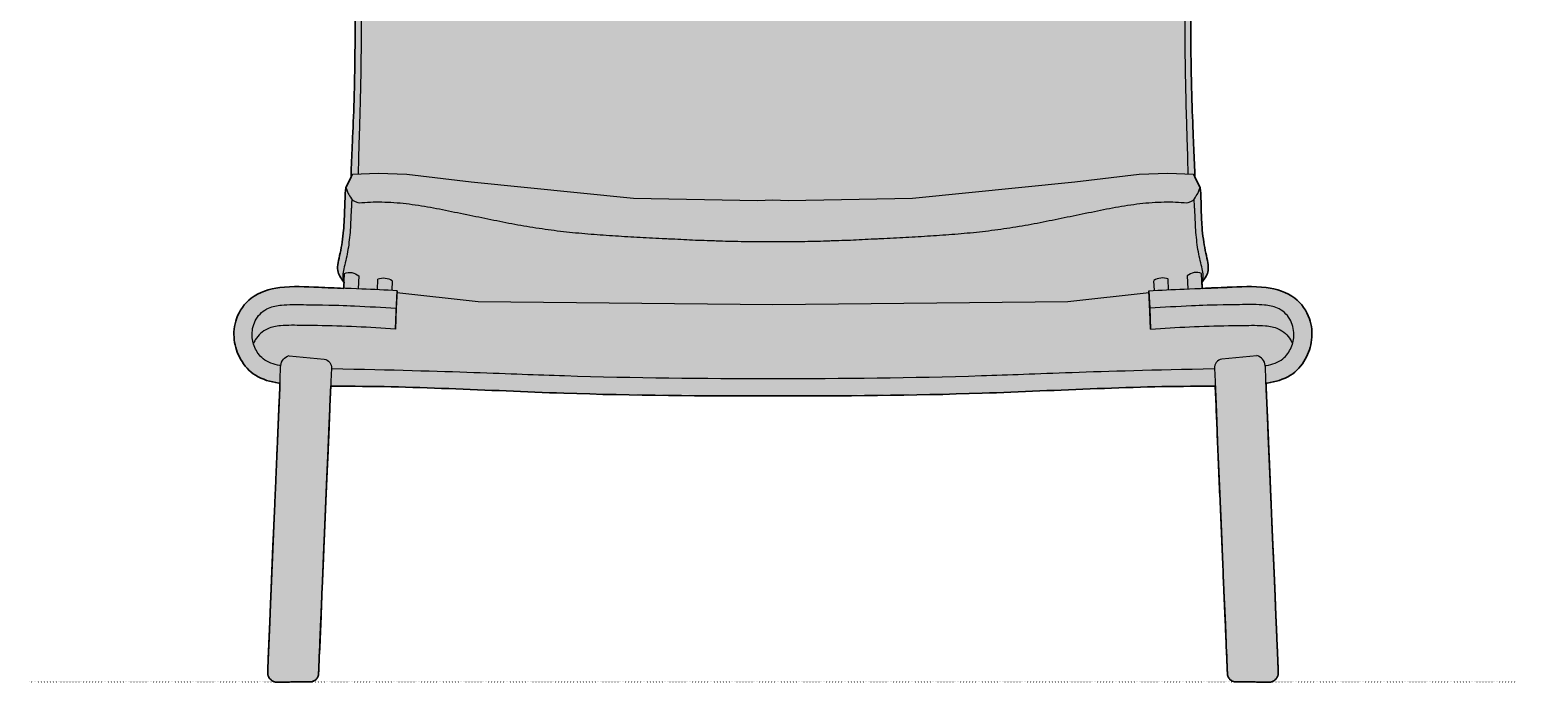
# Model space of a CAD drawing. Header units: millimetres. Extents: x 0 to 2593, y -1317 to 964.
# Drawn here: x 0 to 1098, y 0 to 482 of the extents above; entities that cross this region are included whole.
import ezdxf

# ---------------------------------------------------------------- set-up
doc = ezdxf.new("R2010")
doc.units = ezdxf.units.MM
doc.linetypes.add('Dots', pattern=[1, 0, -1])
doc.layers.add('Blocks', color=7, linetype='Continuous')
doc.layers.add('Blocks$Fill', color=7, linetype='Continuous', true_color=0xffffff)
for name, color, linetype, lineweight, true_color in [('Blocks$Inner', 7, 'Continuous', 25, 0x007f00), ('Blocks$Outline', 7, 'Continuous', 35, 0xff3f3f), ('Groud', 7, 'Dots', 25, 0x243775)]:
    doc.layers.add(name, color=color, linetype=linetype, lineweight=lineweight, true_color=true_color)

# ---------------------------------------------------------------- blocks, each defined once
blk = doc.blocks.new('PK20 Front')
at = {"layer": 'Blocks$Fill', "extrusion": (0, 0, -1)}
blk.add_hatch(color=256, dxfattribs=at).paths.add_polyline_path([(184.9, 220.4), (175.8, 6.8), (175.8, 6.7), (175.8, 6.5), (175.8, 6.4), (175.8, 6.3), (175.8, 6.1), (175.9, 6), (175.9, 5.8), (175.9, 5.7), (175.9, 5.5), (175.9, 5.4), (176, 5.2), (176, 5.1), (176.1, 4.9), (176.1, 4.8), (176.1, 4.7), (176.2, 4.5), (176.2, 4.4), (176.3, 4.2), (176.3, 4.1), (176.4, 3.9), (176.5, 3.8), (176.5, 3.7), (176.6, 3.5), (176.7, 3.4), (176.8, 3.2), (176.8, 3.1), (176.9, 3), (177, 2.8), (177.1, 2.7), (177.2, 2.6), (177.3, 2.5), (177.4, 2.3), (177.5, 2.2), (177.6, 2.1), (177.7, 2), (177.8, 1.9), (177.9, 1.7), (178, 1.6), (178.2, 1.5), (178.3, 1.4), (178.4, 1.3), (178.5, 1.2), (178.6, 1.1), (178.8, 1), (178.9, 1), (179, 0.9), (179.1, 0.8), (179.3, 0.7), (179.4, 0.6), (179.5, 0.6), (179.7, 0.5), (179.8, 0.4), (180, 0.4), (180.1, 0.3), (180.2, 0.2), (180.4, 0.2), (180.5, 0.1), (180.6, 0.1), (180.8, 0), (180.9, 0), (181.1, 0), (181.2, -0.1), (181.3, -0.1), (181.5, -0.1), (207.5, 0.1), (207.6, 0.1), (207.7, 0.2), (207.9, 0.2), (208, 0.2), (208.2, 0.2), (208.3, 0.2), (208.4, 0.3), (208.6, 0.3), (208.7, 0.3), (208.8, 0.4), (209, 0.4), (209.1, 0.4), (209.3, 0.5), (209.4, 0.5), (209.5, 0.6), (209.7, 0.7), (209.8, 0.7), (210, 0.8), (210.1, 0.9), (210.2, 0.9), (210.4, 1), (210.5, 1.1), (210.6, 1.2), (210.7, 1.3), (210.9, 1.3), (211, 1.4), (211.1, 1.5), (211.2, 1.6), (211.4, 1.7), (211.5, 1.8), (211.6, 2), (211.7, 2.1), (211.8, 2.2), (211.9, 2.3), (212, 2.4), (212.1, 2.5), (212.2, 2.7), (212.3, 2.8), (212.4, 2.9), (212.5, 3), (212.5, 3.2), (212.6, 3.3), (212.7, 3.4), (212.8, 3.6), (212.8, 3.7), (212.9, 3.9), (212.9, 4), (213, 4.1), (213.1, 4.3), (213.1, 4.4), (213.1, 4.6), (213.2, 4.7), (213.2, 4.8), (213.3, 5), (213.3, 5.1), (213.3, 5.3), (213.3, 5.4), (213.4, 5.5), (213.4, 5.7), (213.4, 5.8), (213.4, 6), (213.4, 6.1), (213.4, 6.2), (213.4, 6.4), (213.5, 8.3), (214.2, 24.8), (214.3, 28.6), (215.2, 48.7), (216, 66.9), (216.4, 77.1), (217.3, 99.3), (221.3, 192.5), (221.7, 201.9), (221.8, 205.3), (222.4, 218.3), (267.1, 218), (394.5, 213.2), (549.1, 211.2), (703.7, 213.2), (831.1, 218), (875.8, 218.3), (881.8, 77.1), (882.3, 66.9), (883, 48.7), (883.3, 42.5), (883.9, 28.6), (884, 24.8), (884.3, 19.3), (884.8, 6.4), (884.8, 6.2), (884.8, 6.1), (884.8, 6), (884.8, 5.8), (884.8, 5.7), (884.9, 5.5), (884.9, 5.4), (884.9, 5.3), (884.9, 5.1), (885, 5), (885, 4.8), (885, 4.7), (885.1, 4.6), (885.1, 4.4), (885.2, 4.3), (885.2, 4.1), (885.3, 4), (885.3, 3.9), (885.4, 3.7), (885.5, 3.6), (885.5, 3.4), (885.6, 3.3), (885.7, 3.2), (885.8, 3), (885.8, 2.9), (885.9, 2.8), (886, 2.7), (886.1, 2.5), (886.2, 2.4), (886.3, 2.3), (886.4, 2.2), (886.5, 2.1), (886.6, 2), (886.7, 1.8), (886.9, 1.7), (887, 1.6), (887.1, 1.5), (887.2, 1.4), (887.3, 1.3), (887.5, 1.3), (887.6, 1.2), (887.7, 1.1), (887.9, 1), (888, 0.9), (888.1, 0.9), (888.3, 0.8), (888.4, 0.7), (888.5, 0.7), (888.7, 0.6), (888.8, 0.5), (888.9, 0.5), (889.1, 0.4), (889.2, 0.4), (889.4, 0.4), (889.5, 0.3), (889.6, 0.3), (889.8, 0.3), (889.9, 0.2), (890.1, 0.2), (890.2, 0.2), (890.3, 0.2), (890.5, 0.2), (890.6, 0.1), (890.7, 0.1), (916.7, -0.1), (916.9, -0.1), (917, -0.1), (917.2, 0), (917.3, 0), (917.4, 0), (917.6, 0.1), (917.7, 0.1), (917.8, 0.2), (918, 0.2), (918.1, 0.3), (918.3, 0.4), (918.4, 0.4), (918.5, 0.5), (918.7, 0.6), (918.8, 0.6), (918.9, 0.7), (919.1, 0.8), (919.2, 0.9), (919.3, 1), (919.5, 1), (919.6, 1.1), (919.7, 1.2), (919.8, 1.3), (919.9, 1.4), (920.1, 1.5), (920.2, 1.6), (920.3, 1.7), (920.4, 1.9), (920.5, 2), (920.6, 2.1), (920.7, 2.2), (920.8, 2.3), (920.9, 2.5), (921, 2.6), (921.1, 2.7), (921.2, 2.8), (921.3, 3), (921.4, 3.1), (921.4, 3.2), (921.5, 3.4), (921.6, 3.5), (921.7, 3.7), (921.7, 3.8), (921.8, 3.9), (921.9, 4.1), (921.9, 4.2), (922, 4.4), (922, 4.5), (922.1, 4.7), (922.1, 4.8), (922.2, 4.9), (922.2, 5.1), (922.2, 5.2), (922.3, 5.4), (922.3, 5.5), (922.3, 5.7), (922.3, 5.8), (922.4, 6), (922.4, 6.1), (922.4, 6.3), (922.4, 6.4), (922.4, 6.5), (922.4, 6.7), (922.4, 6.8), (922.4, 7.5), (913.3, 220.4), (916.4, 221), (918.7, 221.5), (919.8, 221.7), (921, 222), (922.1, 222.3), (923.2, 222.7), (924.3, 223), (925.3, 223.4), (926.4, 223.8), (927.4, 224.3), (928.5, 224.8), (929, 225), (929.5, 225.3), (930, 225.6), (930.5, 225.8), (930.9, 226.1), (931.4, 226.4), (931.8, 226.7), (932.3, 227), (932.7, 227.3), (933.1, 227.6), (933.9, 228.2), (934.7, 228.8), (935.4, 229.5), (936.2, 230.2), (936.9, 230.9), (937.6, 231.7), (938.3, 232.5), (938.9, 233.3), (939.6, 234.1), (940.2, 234.9), (940.8, 235.7), (941.3, 236.6), (941.9, 237.5), (942.4, 238.3), (942.8, 239.2), (943.3, 240), (943.7, 240.9), (944.1, 241.7), (944.5, 242.6), (944.8, 243.5), (945.1, 244.4), (945.4, 245.2), (945.7, 246.1), (946, 247), (946.2, 248), (946.4, 248.9), (946.6, 249.8), (946.8, 250.7), (946.9, 251.6), (947.1, 252.6), (947.2, 253.5), (947.3, 254.5), (947.3, 255.5), (947.3, 256.5), (947.3, 257.5), (947.3, 258.5), (947.2, 259.5), (947.2, 260.5), (947, 261.4), (946.9, 262.4), (946.7, 263.4), (946.5, 264.4), (946.3, 265.3), (946.1, 266.3), (945.8, 267.3), (945.5, 268.2), (945.3, 268.8), (945.1, 269.3), (944.8, 269.9), (944.6, 270.4), (944.4, 271), (944.1, 271.5), (943.9, 272), (943.6, 272.5), (943.3, 273.1), (943, 273.6), (942.8, 274.1), (942.4, 274.6), (942.1, 275.1), (941.8, 275.6), (941.5, 276.1), (941.1, 276.6), (940.8, 277.1), (940.4, 277.5), (940.1, 278), (939.7, 278.5), (939.3, 278.9), (938.9, 279.4), (938.5, 279.8), (938.1, 280.2), (937.7, 280.7), (937.3, 281.1), (936.9, 281.5), (936.5, 281.9), (936, 282.3), (935.6, 282.7), (935.1, 283), (934.6, 283.4), (934.1, 283.8), (933.5, 284.2), (932.9, 284.6), (932.3, 285), (931.7, 285.4), (931.1, 285.7), (930.5, 286.1), (929.9, 286.4), (929.3, 286.7), (928.6, 287), (928, 287.3), (927.3, 287.6), (926, 288.1), (924.7, 288.6), (923.3, 289.1), (922, 289.5), (920.6, 289.9), (919.2, 290.2), (917.8, 290.5), (916.3, 290.8), (914.9, 291), (913.5, 291.2), (911.7, 291.4), (909.9, 291.6), (908.1, 291.8), (906.3, 291.9), (902.7, 292), (899.1, 292), (891.9, 291.8), (866.2, 290.6), (866, 294.9), (869.1, 299.7), (869.2, 299.8), (869.2, 299.9), (869.3, 300), (869.4, 300.1), (869.5, 300.3), (869.5, 300.4), (869.6, 300.5), (869.6, 300.6), (869.8, 300.8), (869.9, 301.1), (870, 301.3), (870.1, 301.6), (870.2, 301.8), (870.3, 302.1), (870.3, 302.4), (870.4, 302.7), (870.5, 303), (870.5, 303.3), (870.6, 303.6), (870.6, 303.9), (870.7, 304.2), (870.7, 304.5), (870.7, 304.8), (870.7, 305.2), (870.7, 305.5), (870.7, 305.8), (870.7, 306.2), (870.7, 306.5), (870.7, 307.3), (870.6, 308), (870.5, 308.8), (870.4, 309.6), (870.3, 310.4), (870.1, 311.3), (868.9, 316.7), (868.1, 320.7), (867.4, 324.8), (866.8, 329.2), (866.3, 333.6), (866.1, 336), (865.9, 339.2), (865.5, 351.5), (865.3, 356.6), (865.1, 361.2), (865, 362.4), (864.9, 363.4), (864.8, 363.9), (864.7, 364.3), (864.7, 364.7), (864.6, 365.1), (860.8, 372.8), (858.1, 449.8), (855.5, 709.9), (855.7, 725.3), (856.6, 748.4), (865, 888.8), (876.7, 894.3), (878.3, 895), (879, 895.4), (879.7, 895.7), (880.1, 896), (880.5, 896.2), (880.9, 896.5), (881.2, 896.7), (881.5, 896.9), (881.6, 896.9), (881.6, 897), (881.7, 897.1), (881.8, 897.2), (881.9, 897.2), (882, 897.3), (882.1, 897.4), (882.1, 897.4), (882.2, 897.5), (882.3, 897.6), (882.3, 897.7), (882.3, 897.7), (882.4, 897.7), (882.4, 897.8), (882.4, 897.8), (882.4, 897.8), (882.5, 897.9), (882.5, 897.9), (882.5, 897.9), (882.5, 897.9), (882.5, 898), (882.5, 898), (882.5, 898), (882.5, 898), (882.5, 898), (882.5, 898), (882.5, 898.1), (882.6, 898.1), (882.6, 898.1), (882.6, 898.1), (882.6, 898.2), (882.6, 898.2), (882.6, 898.2), (882.6, 898.3), (882.6, 898.4), (882.6, 898.4), (882.6, 898.5), (882.6, 898.6), (882.6, 898.9), (882.5, 930.6), (882.5, 930.7), (882.5, 930.8), (882.5, 930.9), (882.5, 931), (882.5, 931.1), (882.4, 931.2), (882.4, 931.3), (882.4, 931.4), (882.4, 931.5), (882.4, 931.6), (882.3, 931.7), (882.3, 931.8), (882.3, 931.8), (882.2, 931.9), (882.2, 932), (882.1, 932.1), (882.1, 932.2), (882.1, 932.3), (882, 932.4), (881.9, 932.5), (881.9, 932.6), (881.8, 932.7), (881.8, 932.8), (881.7, 932.9), (881.6, 932.9), (881.6, 933), (881.5, 933.1), (881.5, 933.2), (881.3, 933.3), (881.2, 933.4), (881.1, 933.6), (880.9, 933.7), (880.7, 933.9), (880.6, 934), (880.4, 934.1), (880.2, 934.3), (880, 934.4), (879.8, 934.5), (879.6, 934.7), (879.4, 934.8), (879.2, 934.9), (879, 935.1), (878.7, 935.2), (878.4, 935.3), (877.9, 935.6), (877.3, 935.8), (876.7, 936.1), (876.1, 936.3), (875.5, 936.5), (874.9, 936.7), (874.2, 936.9), (873.5, 937.1), (866.2, 937.1), (865.8, 940.5), (865.2, 944), (864.6, 947.9), (863.8, 951.7), (862.9, 955.5), (861.8, 959.3), (859.5, 961.2), (857.1, 963), (826.3, 963.3), (795.4, 963.1), (704.2, 961.4), (532.5, 959), (302.8, 963.1), (271.9, 963.3), (241.1, 963), (238.7, 961.2), (236.4, 959.3), (235.4, 955.5), (234.5, 951.7), (233.7, 947.9), (233, 944), (232.5, 940.5), (232, 937.1), (224.7, 937.1), (224, 936.9), (223.3, 936.7), (222.7, 936.5), (222.1, 936.3), (221.5, 936.1), (220.9, 935.8), (220.4, 935.6), (219.8, 935.3), (219.5, 935.2), (219.3, 935.1), (219, 934.9), (218.8, 934.8), (218.6, 934.7), (218.4, 934.5), (218.2, 934.4), (218, 934.3), (217.8, 934.1), (217.6, 934), (217.5, 933.9), (217.3, 933.7), (217.2, 933.6), (217, 933.4), (216.9, 933.3), (216.7, 933.2), (216.7, 933.1), (216.6, 933), (216.6, 932.9), (216.5, 932.9), (216.4, 932.8), (216.4, 932.7), (216.3, 932.6), (216.3, 932.5), (216.2, 932.4), (216.2, 932.3), (216.1, 932.2), (216.1, 932.1), (216, 932), (216, 931.9), (215.9, 931.8), (215.9, 931.8), (215.9, 931.7), (215.9, 931.6), (215.8, 931.5), (215.8, 931.4), (215.8, 931.3), (215.8, 931.2), (215.8, 931.1), (215.7, 931), (215.7, 930.9), (215.7, 930.8), (215.7, 930.7), (215.7, 930.6), (215.6, 898.9), (215.6, 898.6), (215.6, 898.5), (215.6, 898.4), (215.6, 898.4), (215.6, 898.3), (215.6, 898.2), (215.6, 898.2), (215.6, 898.2), (215.7, 898.1), (215.7, 898.1), (215.7, 898.1), (215.7, 898.1), (215.7, 898), (215.7, 898), (215.7, 898), (215.7, 898), (215.7, 898), (215.7, 898), (215.7, 897.9), (215.7, 897.9), (215.7, 897.9), (215.8, 897.9), (215.8, 897.8), (215.8, 897.8), (215.8, 897.8), (215.9, 897.7), (215.9, 897.7), (215.9, 897.7), (216, 897.6), (216, 897.5), (216.1, 897.4), (216.2, 897.4), (216.2, 897.3), (216.3, 897.2), (216.4, 897.2), (216.5, 897.1), (216.6, 897), (216.7, 896.9), (216.8, 896.9), (217, 896.7), (217.3, 896.5), (217.7, 896.2), (218.1, 896), (218.5, 895.7), (219.2, 895.4), (219.9, 895), (229.3, 890.6), (233.2, 888.8), (242, 740.8), (242.5, 725.3), (242.2, 670), (239.7, 433.5), (237.4, 372.8), (233.6, 365.1), (233.5, 364.7), (233.5, 364.3), (233.4, 363.9), (233.3, 363.4), (233.2, 362.4), (233.1, 361.2), (232.9, 356.6), (232.8, 351.5), (232.3, 339.2), (232.1, 336), (231.9, 333.6), (231.4, 329.2), (230.8, 324.8), (230.1, 320.7), (229.3, 316.7), (228.1, 311.3), (228, 310.4), (227.8, 309.6), (227.7, 308.8), (227.6, 308), (227.5, 307.3), (227.5, 306.5), (227.5, 306.2), (227.5, 305.8), (227.5, 305.5), (227.5, 305.2), (227.5, 304.8), (227.5, 304.5), (227.5, 304.2), (227.6, 303.9), (227.6, 303.6), (227.7, 303.3), (227.7, 303), (227.8, 302.7), (227.9, 302.4), (228, 302.1), (228, 301.8), (228.1, 301.6), (228.2, 301.3), (228.3, 301.1), (228.4, 300.8), (228.6, 300.6), (228.6, 300.5), (228.7, 300.4), (228.8, 300.3), (228.8, 300.1), (228.9, 300), (229, 299.9), (229, 299.8), (229.1, 299.7), (232.2, 294.9), (232, 290.6), (206.3, 291.8), (199.1, 292), (195.5, 292), (191.9, 291.9), (190.1, 291.8), (188.3, 291.6), (186.5, 291.4), (184.7, 291.2), (183.3, 291), (181.9, 290.8), (180.5, 290.5), (179, 290.2), (177.6, 289.9), (176.3, 289.5), (174.9, 289.1), (173.5, 288.6), (172.2, 288.1), (170.9, 287.6), (170.2, 287.3), (169.6, 287), (168.9, 286.7), (168.3, 286.4), (167.7, 286.1), (167.1, 285.7), (166.5, 285.4), (165.9, 285), (165.3, 284.6), (164.7, 284.2), (164.1, 283.8), (163.6, 283.4), (163.1, 283), (162.7, 282.7), (162.2, 282.3), (161.8, 281.9), (161.3, 281.5), (160.9, 281.1), (160.5, 280.7), (160.1, 280.2), (159.7, 279.8), (159.3, 279.4), (158.9, 278.9), (158.5, 278.5), (158.1, 278), (157.8, 277.5), (157.4, 277.1), (157.1, 276.6), (156.7, 276.1), (156.4, 275.6), (156.1, 275.1), (155.8, 274.6), (155.5, 274.1), (155.2, 273.6), (154.9, 273.1), (154.6, 272.5), (154.3, 272), (154.1, 271.5), (153.8, 271), (153.6, 270.4), (153.4, 269.9), (153.2, 269.3), (153, 268.8), (152.8, 268.2), (152.4, 267.3), (152.2, 266.3), (151.9, 265.3), (151.7, 264.4), (151.5, 263.4), (151.3, 262.4), (151.2, 261.4), (151.1, 260.5), (151, 259.5), (150.9, 258.5), (150.9, 257.5), (150.9, 256.5), (150.9, 255.5), (151, 254.5), (151, 253.5), (151.1, 252.6), (151.3, 251.6), (151.4, 250.7), (151.6, 249.8), (151.8, 248.9), (152, 248), (152.2, 247), (152.5, 246.1), (152.8, 245.2), (153.1, 244.4), (153.4, 243.5), (153.8, 242.6), (154.1, 241.7), (154.5, 240.9), (154.9, 240), (155.4, 239.2), (155.8, 238.3), (156.4, 237.5), (156.9, 236.6), (157.5, 235.7), (158, 234.9), (158.6, 234.1), (159.3, 233.3), (159.9, 232.5), (160.6, 231.7), (161.3, 230.9), (162, 230.2), (162.8, 229.5), (163.5, 228.8), (164.3, 228.2), (165.1, 227.6), (165.5, 227.3), (165.9, 227), (166.4, 226.7), (166.8, 226.4), (167.3, 226.1), (167.8, 225.8), (168.2, 225.6), (168.7, 225.3), (169.2, 225), (169.7, 224.8), (170.8, 224.3), (171.8, 223.8), (172.9, 223.4), (173.9, 223), (175, 222.7), (176.1, 222.3), (177.2, 222), (178.4, 221.7), (179.5, 221.5), (181.8, 221)], flags=0)
at = {"layer": 'Blocks$Inner'}
for p, q in [((-866, 294.9), (-869.1, 299.7)), ((-866.2, 290.6), (-865.7, 301.6)), ((-855.1, 299.8), (-855.5, 290.2)), ((-841.4, 289.6), (-841, 297.5)), ((-256.8, 289.6), (-257.2, 297.5)), ((-243.2, 299.8), (-242.7, 290.2)), ((-232, 290.6), (-232.5, 301.6)), ((-229.1, 299.7), (-232.2, 294.9)), ((-830.4, 296.3), (-830.7, 289)), ((-267.9, 296.3), (-267.5, 289)), ((-906.5, 240.9), (-880.6, 238.4)), ((-191.7, 240.9), (-217.6, 238.4)), ((-890.7, 0.1), (-916.7, -0.1)), ((-207.5, 0.1), (-181.5, -0.1))]:
    blk.add_line(p, q, dxfattribs=at)
for points in [[(-233.6, 365.1), (-238.4, 374.7), (-257.4, 375.4), (-278.5, 374.7), (-326, 369.1), (-446, 356.9), (-537.8, 355.3), (-549.1, 355.8), (-560.5, 355.3), (-652.2, 356.9), (-772.2, 369.1), (-819.7, 374.7), (-840.8, 375.4), (-859.8, 374.7), (-864.6, 365.1)], [(-859.8, 355.7), (-857.7, 354.8), (-855.7, 354), (-854.9, 353.8)], [(-243.3, 353.8), (-242.5, 354), (-240.5, 354.8), (-238.4, 355.7)], [(-826.9, 287.5), (-766.9, 280.8), (-549.1, 278.6), (-331.3, 280.8), (-271.3, 287.5)], [(-922.4, 6.8), (-922.4, 7.5), (-922, 17.1), (-921.5, 28.1), (-920.8, 44.6), (-920.1, 62.8), (-919.3, 81.7), (-918.5, 100.6), (-917.7, 119.3), (-916.2, 153.8), (-915, 181.5), (-914.1, 202.3), (-913.5, 215.9), (-913.2, 223.9), (-912.9, 232.1), (-912.7, 233.6)], [(-875.2, 231.4), (-875.4, 227), (-876.4, 205.3), (-876.9, 192.5), (-877.8, 170.5), (-878.9, 146.6), (-879.9, 122.8), (-880.9, 99.3), (-881.8, 77.1), (-882.7, 57.6), (-883.3, 42.5), (-883.9, 28.6)], [(-223, 231.4), (-222.8, 227), (-221.8, 205.3), (-221.3, 192.5), (-220.4, 170.5), (-219.4, 146.6), (-218.3, 122.8), (-217.3, 99.3), (-216.4, 77.1), (-215.6, 57.6), (-214.9, 42.5), (-214.3, 28.6)], [(-175.8, 6.8), (-175.8, 7.5), (-176.2, 17.1), (-176.7, 28.1), (-177.4, 44.6), (-178.1, 62.8), (-178.9, 81.7), (-179.8, 100.6), (-180.6, 119.3), (-182, 153.8), (-183.2, 181.5), (-184.1, 202.3), (-184.7, 215.9), (-185, 223.9), (-185.3, 232.1), (-185.5, 233.6)], [(-876.5, 201.9), (-877.3, 182.3), (-878.5, 155.7), (-879.9, 122.5), (-880.7, 104.4), (-881.5, 85.6), (-882.3, 66.9), (-883, 48.7), (-883.7, 31.7), (-884, 24.8), (-884.3, 19.3), (-884.7, 8.3), (-884.8, 6.4)], [(-221.7, 201.9), (-220.9, 182.3), (-219.7, 155.7), (-218.3, 122.5), (-217.5, 104.4), (-216.7, 85.6), (-216, 66.9), (-215.2, 48.7), (-214.5, 31.7), (-214.2, 24.8), (-213.9, 19.3), (-213.5, 8.3), (-213.4, 6.4)]]:
    blk.add_lwpolyline(points, dxfattribs=at)
for points in [[(-826.8, 288.8), (-827.5, 275.9), (-828.1, 260.5), (-827.5, 273.5)], [(-271.4, 288.8), (-270.7, 275.9), (-270.1, 260.5), (-270.7, 273.5)]]:
    blk.add_lwpolyline(points, close=True, dxfattribs=at)
at = {"layer": 'Blocks$Inner', "extrusion": (0, 0, -1)}
for centre, radius, start, end in [((861.8, 292.4), 9.98, 66.8139, 132.3498), ((836.9, 286.5), 11.8, 69.3885, 123.5291), ((904.5, 232.9), 8.29, 5.0994, 75.7555), ((881.8, 231.9), 6.6, 100.041, 184.1337), ((915.3, 6.8), 7.07, 281.4673, 0.2415), ((891.1, 6.4), 6.26, 180.1821, 267.1843)]:
    blk.add_arc(centre, radius, start, end, dxfattribs=at)
at = {"layer": 'Blocks$Inner'}
for centre, radius, start, end in [((-261.3, 286.5), 11.8, 69.3885, 123.5291), ((-236.4, 292.4), 9.98, 66.8139, 132.3498), ((-216.4, 231.9), 6.6, 100.041, 184.1337), ((-193.7, 232.9), 8.29, 5.0994, 75.7555), ((-207.2, 6.4), 6.26, 180.1821, 267.1843), ((-182.9, 6.8), 7.07, 281.4673, 0.2415)]:
    blk.add_arc(centre, radius, start, end, dxfattribs=at)
for points, knots in [([(-859.5, 886.4), (-859.5, 886.2), (-859.4, 883.4), (-858.9, 875.1), (-858.1, 861.8), (-857.5, 845.7), (-856.7, 829.7), (-855.6, 813.7), (-854.5, 797.8), (-853.4, 781.9), (-852.3, 766), (-851.4, 750.2), (-850.7, 734.3), (-850.5, 718.4), (-850.5, 702.5), (-850.7, 686.7), (-851.2, 665.6), (-851.6, 639.1), (-852.2, 607.8), (-852.5, 576.3), (-853.1, 545.3), (-853.5, 514.4), (-853.3, 484), (-853.5, 454.2), (-854, 430), (-854.6, 411.1), (-855, 397.5), (-855.4, 385.3), (-855.5, 378), (-855.5, 374.8)], [0.1062577, 0.1062577, 0.1062577, 0.1062577, 0.1071429, 0.1190476, 0.1428571, 0.1666667, 0.1904762, 0.2142857, 0.2380952, 0.2619048, 0.2857143, 0.3095238, 0.3333333, 0.3571429, 0.3809524, 0.4047619, 0.4285714, 0.4761905, 0.5238095, 0.5714286, 0.6190476, 0.6666667, 0.7142857, 0.7619048, 0.8095238, 0.8333333, 0.8571429, 0.8809524, 0.8991815, 0.8991815, 0.8991815, 0.8991815]), ([(-238.7, 886.4), (-238.7, 886.2), (-238.8, 883.4), (-239.3, 875.1), (-240.1, 861.8), (-240.8, 845.7), (-241.5, 829.7), (-242.6, 813.7), (-243.7, 797.8), (-244.8, 781.9), (-245.9, 766), (-246.8, 750.2), (-247.5, 734.3), (-247.7, 718.4), (-247.8, 702.5), (-247.5, 686.7), (-247.1, 665.6), (-246.6, 639.1), (-246, 607.8), (-245.7, 576.3), (-245.1, 545.3), (-244.7, 514.4), (-244.9, 484), (-244.7, 454.2), (-244.2, 430), (-243.6, 411.1), (-243.2, 397.5), (-242.8, 385.3), (-242.7, 378), (-242.7, 374.8)], [0.1062577, 0.1062577, 0.1062577, 0.1062577, 0.1071429, 0.1190476, 0.1428571, 0.1666667, 0.1904762, 0.2142857, 0.2380952, 0.2619048, 0.2857143, 0.3095238, 0.3333333, 0.3571429, 0.3809524, 0.4047619, 0.4285714, 0.4761905, 0.5238095, 0.5714286, 0.6190476, 0.6666667, 0.7142857, 0.7619048, 0.8095238, 0.8333333, 0.8571429, 0.8809524, 0.8991815, 0.8991815, 0.8991815, 0.8991815]), ([(-860.8, 372.8), (-860.8, 372.9), (-860.7, 377.5), (-860.4, 387), (-859.4, 406.9), (-858.6, 428), (-858.1, 449.7), (-857.9, 466.3), (-857.8, 483), (-857.9, 505.5), (-857.8, 528.4), (-857.5, 551.5), (-857.2, 574.7), (-856.9, 603.9), (-856.6, 633.2), (-856.2, 656.8), (-856, 668.6), (-855.5, 709.9)], [0.1048443, 0.1048443, 0.1048443, 0.1048443, 0.1052632, 0.1315789, 0.1578947, 0.2105263, 0.2368421, 0.2631579, 0.2894737, 0.3157895, 0.3684211, 0.3947368, 0.4210526, 0.4736842, 0.5263158, 0.5526316, 0.5789474, 0.5789474, 0.5789474, 0.5789474]), ([(-237.4, 372.8), (-237.4, 372.9), (-237.5, 377.5), (-237.9, 387), (-238.8, 406.9), (-239.6, 428), (-240.1, 449.7), (-240.4, 466.3), (-240.4, 483), (-240.3, 505.5), (-240.4, 528.4), (-240.8, 551.5), (-241.1, 574.7), (-241.3, 603.9), (-241.7, 633.2), (-242, 656.8), (-242.2, 668.6), (-242.7, 709.9)], [0.1048443, 0.1048443, 0.1048443, 0.1048443, 0.1052632, 0.1315789, 0.1578947, 0.2105263, 0.2368421, 0.2631579, 0.2894737, 0.3157895, 0.3684211, 0.3947368, 0.4210526, 0.4736842, 0.5263158, 0.5526316, 0.5789474, 0.5789474, 0.5789474, 0.5789474]), ([(-868.9, 316.7), (-868.3, 319.3), (-867.3, 324.7), (-866.2, 333.5), (-865.9, 339.6), (-865.5, 351.5)], [9.1812228, 9.1812228, 9.1812228, 9.1812228, 9.4312228, 9.6812228, 9.9286201, 9.9286201, 9.9286201, 9.9286201]), ([(-860.3, 356.4), (-860.3, 355.4), (-860.5, 353.4), (-860.6, 350.1), (-860.7, 347.8), (-860.8, 346.7)], [0.703378, 0.703378, 0.703378, 0.703378, 0.8, 0.9, 1, 1, 1, 1]), ([(-854.9, 353.8), (-849.4, 354.3), (-837.8, 354.7), (-820.1, 353.5), (-802.1, 350.6), (-784.3, 347), (-766.5, 343.3), (-748.8, 339.7), (-730.9, 336.3), (-713, 333.7), (-694.9, 331.6), (-676.7, 330.2), (-661.8, 329.2), (-649.6, 328.5), (-640.4, 328), (-632.6, 327.6), (-626.2, 327.3), (-620.1, 327), (-612.8, 326.6), (-604.2, 326.2), (-597.1, 326), (-591.1, 325.8), (-584.9, 325.6), (-577.3, 325.4), (-565, 325.2), (-555.7, 325.1), (-549.4, 325.1), (-549.1, 325.1)], [15.2094708, 15.2094708, 15.2094708, 15.2094708, 15.2373111, 15.2667228, 15.2961346, 15.3255464, 15.3549581, 15.3843699, 15.4137817, 15.4431934, 15.4726052, 15.502017, 15.5314287, 15.5461346, 15.5608405, 15.5755464, 15.5828993, 15.5902522, 15.6049581, 15.619664, 15.6343699, 15.6417228, 15.6490758, 15.6637817, 15.6784875, 15.7078993, 15.7091005, 15.7091005, 15.7091005, 15.7091005]), ([(-549.1, 325.1), (-548.9, 325.1), (-542.5, 325.1), (-533.2, 325.2), (-521, 325.4), (-513.3, 325.6), (-507.1, 325.8), (-501.2, 326), (-494, 326.2), (-485.4, 326.6), (-478.1, 327), (-472, 327.3), (-465.6, 327.6), (-457.8, 328), (-448.6, 328.5), (-436.5, 329.2), (-421.5, 330.2), (-403.3, 331.6), (-385.3, 333.7), (-367.3, 336.3), (-349.5, 339.7), (-331.7, 343.3), (-313.9, 347), (-296.1, 350.6), (-278.1, 353.5), (-260.4, 354.7), (-248.9, 354.3), (-243.3, 353.8)], [15.7091005, 15.7091005, 15.7091005, 15.7091005, 15.7103018, 15.7397135, 15.7544194, 15.7691253, 15.7764782, 15.7838312, 15.7985371, 15.8132429, 15.8279488, 15.8353018, 15.8426547, 15.8573606, 15.8720665, 15.8867724, 15.9161841, 15.9455959, 15.9750077, 16.0044194, 16.0338312, 16.0632429, 16.0926547, 16.1220665, 16.1514782, 16.18089, 16.2087303, 16.2087303, 16.2087303, 16.2087303]), ([(-237.4, 346.7), (-237.5, 347.8), (-237.6, 350.1), (-237.8, 353.4), (-237.9, 355.4), (-237.9, 356.4)], [30.4182011, 30.4182011, 30.4182011, 30.4182011, 30.5182011, 30.6182011, 30.714823, 30.714823, 30.714823, 30.714823]), ([(-232.8, 351.5), (-232.4, 339.6), (-232, 333.5), (-230.9, 324.7), (-229.9, 319.3), (-229.3, 316.7)], [21.489581, 21.489581, 21.489581, 21.489581, 21.7369783, 21.9869783, 22.2369783, 22.2369783, 22.2369783, 22.2369783]), ([(-864.7, 311.2), (-865.3, 309), (-866.3, 305), (-867.2, 299.4), (-866.7, 296.4), (-866, 294.9)], [2, 2, 2, 2, 2.2, 2.4, 2.6649984, 2.6649984, 2.6649984, 2.6649984]), ([(-232.2, 294.9), (-231.5, 296.4), (-231, 299.4), (-232, 305), (-232.9, 309), (-233.5, 311.2)], [28.7532027, 28.7532027, 28.7532027, 28.7532027, 29.0182011, 29.2182011, 29.4182011, 29.4182011, 29.4182011, 29.4182011]), ([(-826.8, 288.8), (-835.5, 289.3), (-854.8, 290.3), (-883.7, 291.1), (-911.4, 293), (-935.1, 286), (-946.6, 269.5), (-948.2, 252.7), (-943.2, 237.6), (-931.9, 224.6), (-920, 221.6), (-913.6, 220.5), (-913.3, 220.4)], [-1119.381563, -1119.381563, -1119.381563, -1119.381563, -1093.294932, -1061.416231, -1032.63943, -1009.990528, -990.954399, -974.740467, -959.369727, -942.941911, -924.6855, -923.869982, -923.869982, -923.869982, -923.869982]), ([(-271.4, 288.8), (-262.7, 289.3), (-243.4, 290.3), (-214.5, 291.1), (-186.8, 293), (-163.1, 286), (-151.6, 269.5), (-150.1, 252.7), (-155, 237.6), (-166.4, 224.6), (-178.2, 221.6), (-184.6, 220.5), (-184.9, 220.4)], [-1119.381563, -1119.381563, -1119.381563, -1119.381563, -1093.294932, -1061.416231, -1032.63943, -1009.990528, -990.954399, -974.740467, -959.369727, -942.941911, -924.6855, -923.869982, -923.869982, -923.869982, -923.869982]), ([(-912.7, 233.4), (-913, 233.5), (-917.7, 234.5), (-925.9, 237), (-932.5, 246.6), (-934.7, 257.2), (-932, 268.6), (-922.9, 276.7), (-910.1, 278.9), (-898.5, 278.6), (-890.2, 278.5), (-887.3, 278.5)], [880.916743, 880.916743, 880.916743, 880.916743, 881.676536, 894.974547, 905.621094, 915.543575, 927.785653, 940.198098, 949.98719, 966.264915, 974.89792, 974.89792, 974.89792, 974.89792]), ([(-185.5, 233.4), (-185.2, 233.5), (-180.5, 234.5), (-172.3, 237), (-165.7, 246.6), (-163.5, 257.2), (-166.2, 268.6), (-175.3, 276.7), (-188.1, 278.9), (-199.7, 278.6), (-208, 278.5), (-210.9, 278.5)], [880.916743, 880.916743, 880.916743, 880.916743, 881.676536, 894.974547, 905.621094, 915.543575, 927.785653, 940.198098, 949.98719, 966.264915, 974.89792, 974.89792, 974.89792, 974.89792]), ([(-828.1, 260.5), (-847.3, 261.9), (-870.1, 263), (-898.4, 263.2), (-910.7, 263.6), (-923.6, 261.4), (-930.3, 255.4), (-932.6, 250.8), (-932.9, 249.8)], [-1034.819781, -1034.819781, -1034.819781, -1034.819781, -977.237712, -966.264915, -949.98719, -940.198098, -927.785653, -924.587722, -924.587722, -924.587722, -924.587722]), ([(-270.1, 260.5), (-250.9, 261.9), (-228.1, 263), (-199.8, 263.2), (-187.5, 263.6), (-174.6, 261.4), (-167.9, 255.4), (-165.7, 250.8), (-165.3, 249.8)], [-1034.819781, -1034.819781, -1034.819781, -1034.819781, -977.237712, -966.264915, -949.98719, -940.198098, -927.785653, -924.587722, -924.587722, -924.587722, -924.587722]), ([(-875.2, 231.4), (-784.2, 229.6), (-692.3, 224.8), (-600.4, 224.1), (-549.1, 224.1)], [241.451485, 241.451485, 241.451485, 241.451485, 363.121295, 517.121065, 517.121065, 517.121065, 517.121065]), ([(-549.1, 224.1), (-497.8, 224.1), (-405.9, 224.8), (-314, 229.6), (-223, 231.4)], [517.121065, 517.121065, 517.121065, 517.121065, 671.120834, 792.790645, 792.790645, 792.790645, 792.790645]), ([(-875.8, 218.3), (-875, 218.3), (-817.7, 218.7), (-708.8, 211.9), (-600.6, 211.1), (-549.1, 211.2)], [232.832414, 232.832414, 232.832414, 232.832414, 234.930322, 404.891003, 559.474437, 559.474437, 559.474437, 559.474437]), ([(-549.1, 211.2), (-497.6, 211.1), (-389.4, 211.9), (-280.5, 218.7), (-223.3, 218.3), (-222.4, 218.3)], [559.474437, 559.474437, 559.474437, 559.474437, 714.057872, 884.018553, 886.116461, 886.116461, 886.116461, 886.116461])]:
    blk.add_open_spline(points, degree=3, knots=knots, dxfattribs=at)
for points in [[(-865.1, 361.2), (-865, 362.9), (-864.8, 364.2), (-864.6, 365.1)], [(-864.6, 365.1), (-863.7, 362.3), (-862.5, 359.8), (-860.9, 357.3), (-859.8, 355.7)], [(-238.4, 355.7), (-237.3, 357.3), (-235.7, 359.8), (-234.6, 362.3), (-233.6, 365.1)], [(-233.6, 365.1), (-233.4, 364.2), (-233.2, 362.9), (-233.1, 361.2)], [(-865.5, 351.5), (-865.4, 353.2), (-865.3, 356.6), (-865.1, 359.8), (-865.1, 361.2)], [(-233.1, 361.2), (-233.1, 359.8), (-232.9, 356.6), (-232.8, 353.2), (-232.8, 351.5)], [(-860.8, 346.7), (-860.9, 344.3), (-861.1, 339.4), (-861.5, 331.9), (-862.3, 324.6), (-863.3, 317.6), (-864.2, 313.2), (-864.7, 311.2)], [(-233.5, 311.2), (-234, 313.2), (-234.9, 317.6), (-235.9, 324.6), (-236.7, 331.9), (-237.1, 339.4), (-237.3, 344.3), (-237.4, 346.7)], [(-869.1, 299.7), (-869.9, 300.8), (-870.9, 303.6), (-870.7, 309.4), (-869.4, 314.1), (-868.9, 316.7)], [(-229.3, 316.7), (-228.8, 314.1), (-227.6, 309.4), (-227.3, 303.6), (-228.3, 300.8), (-229.1, 299.7)], [(-887.3, 278.5), (-871.3, 278.2), (-866.3, 278), (-858.2, 277.7)], [(-858.2, 277.7), (-848, 277.2), (-837.7, 276.6), (-827.5, 275.9)], [(-240, 277.7), (-250.2, 277.2), (-260.5, 276.6), (-270.7, 275.9)], [(-210.9, 278.5), (-226.9, 278.2), (-231.9, 278), (-240, 277.7)]]:
    blk.add_open_spline(points, degree=3, dxfattribs=at)
at = {"layer": 'Blocks$Outline'}
for points in [[(-864.6, 365.1), (-860.8, 372.8)], [(-237.4, 372.8), (-233.6, 365.1)]]:
    blk.add_lwpolyline(points, dxfattribs=at)
for points, degree, knots in [([(-860.8, 372.8), (-860.8, 372.9), (-860.7, 377.5), (-860.4, 387), (-859.4, 406.9), (-858.6, 428), (-858.1, 449.7), (-857.9, 466.3), (-857.8, 483), (-857.9, 505.5), (-857.8, 528.4), (-857.5, 551.5), (-857.2, 574.7), (-856.9, 603.9), (-856.6, 633.2), (-856.2, 656.8), (-856, 668.6), (-855.5, 709.9), (-855.5, 715), (-855.6, 725.3), (-856.1, 738.2), (-856.5, 748.4), (-857.1, 758.8), (-858, 772.1), (-859, 787.4), (-860.1, 803), (-861.3, 818.6), (-862.2, 834.3), (-863, 850), (-863.6, 865.6), (-864.3, 878.6), (-864.8, 886.3), (-865, 888.8)], 3, [0.1048443, 0.1048443, 0.1048443, 0.1048443, 0.1052632, 0.1315789, 0.1578947, 0.2105263, 0.2368421, 0.2631579, 0.2894737, 0.3157895, 0.3684211, 0.3947368, 0.4210526, 0.4736842, 0.5263158, 0.5526316, 0.5789474, 0.5789474, 0.5789474, 0.6019737, 0.625, 0.6365132, 0.6480263, 0.6710526, 0.6940789, 0.7171053, 0.7401316, 0.7631579, 0.7861842, 0.8092105, 0.8322368, 0.8432843, 0.8432843, 0.8432843, 0.8432843]), ([(-233.2, 888.8), (-233.4, 886.3), (-233.9, 878.6), (-234.6, 865.6), (-235.2, 850), (-236, 834.3), (-236.9, 818.6), (-238.1, 803), (-239.2, 787.4), (-240.3, 772.1), (-241.1, 758.8), (-241.7, 748.4), (-242.2, 738.2), (-242.6, 725.3), (-242.7, 715), (-242.7, 709.9), (-242.2, 668.6), (-242, 656.8), (-241.7, 633.2), (-241.3, 603.9), (-241.1, 574.7), (-240.8, 551.5), (-240.4, 528.4), (-240.3, 505.5), (-240.4, 483), (-240.4, 466.3), (-240.1, 449.7), (-239.6, 428), (-238.8, 406.9), (-237.9, 387), (-237.5, 377.5), (-237.4, 372.9), (-237.4, 372.8)], 3, [-0.8432843, -0.8432843, -0.8432843, -0.8432843, -0.8322368, -0.8092105, -0.7861842, -0.7631579, -0.7401316, -0.7171053, -0.6940789, -0.6710526, -0.6480263, -0.6365132, -0.625, -0.6019737, -0.5789474, -0.5789474, -0.5789474, -0.5526316, -0.5263158, -0.4736842, -0.4210526, -0.3947368, -0.3684211, -0.3157895, -0.2894737, -0.2631579, -0.2368421, -0.2105263, -0.1578947, -0.1315789, -0.1052632, -0.1048443, -0.1048443, -0.1048443, -0.1048443]), ([(-866, 294.9), (-867.1, 296.5), (-868.1, 298.1), (-869.1, 299.7), (-869.9, 300.8), (-870.9, 303.6), (-870.7, 309.4), (-869.4, 314.1), (-868.9, 316.7), (-868.3, 319.3), (-867.3, 324.7), (-866.2, 333.5), (-865.9, 339.6), (-865.5, 351.5), (-865.4, 353.2), (-865.3, 356.6), (-865.1, 359.8), (-865.1, 361.2), (-865, 362.9), (-864.8, 364.2), (-864.6, 365.1)], 3, [2.664998, 2.664998, 2.664998, 2.664998, 8.431223, 8.431223, 8.431223, 8.681223, 8.931223, 9.181223, 9.181223, 9.181223, 9.431223, 9.681223, 9.92862, 9.92862, 9.92862, 10.42862, 10.92862, 10.92862, 10.92862, 11.42862, 11.42862, 11.42862, 11.42862]), ([(-233.6, 365.1), (-233.4, 364.2), (-233.2, 362.9), (-233.1, 361.2), (-233.1, 359.8), (-232.9, 356.6), (-232.8, 353.2), (-232.8, 351.5), (-232.4, 339.6), (-232, 333.5), (-230.9, 324.7), (-229.9, 319.3), (-229.3, 316.7), (-228.8, 314.1), (-227.6, 309.4), (-227.3, 303.6), (-228.3, 300.8), (-229.1, 299.7), (-230.1, 298.1), (-231.2, 296.5), (-232.2, 294.9)], 3, [19.989581, 19.989581, 19.989581, 19.989581, 20.489581, 20.489581, 20.489581, 20.989581, 21.489581, 21.489581, 21.489581, 21.736978, 21.986978, 22.236978, 22.236978, 22.236978, 22.486978, 22.736978, 22.986978, 22.986978, 22.986978, 28.753203, 28.753203, 28.753203, 28.753203]), ([(-913.3, 220.4), (-913.6, 220.5), (-920, 221.6), (-931.9, 224.6), (-943.2, 237.6), (-948.2, 252.7), (-946.6, 269.5), (-935.1, 286), (-911.4, 293), (-888.2, 291.4), (-872.4, 290.9), (-866.2, 290.6), (-866.2, 290.6)], 3, [923.869982, 923.869982, 923.869982, 923.869982, 924.6855, 942.941911, 959.369727, 974.740467, 990.954399, 1009.990528, 1032.63943, 1061.416231, 1079.923122, 1079.92313, 1079.92313, 1079.92313, 1079.92313]), ([(-232, 290.6), (-232, 290.6), (-225.8, 290.9), (-210.1, 291.4), (-186.8, 293), (-163.1, 286), (-151.6, 269.5), (-150.1, 252.7), (-155, 237.6), (-166.4, 224.6), (-178.2, 221.6), (-184.6, 220.5), (-184.9, 220.4)], 3, [-1079.92313, -1079.92313, -1079.92313, -1079.92313, -1079.923122, -1061.416231, -1032.63943, -1009.990528, -990.954399, -974.740467, -959.369727, -942.941911, -924.6855, -923.869982, -923.869982, -923.869982, -923.869982]), ([(-875.8, 218.3), (-876.1, 211.8), (-876.4, 205.3), (-876.4, 203.6), (-876.7, 197.2), (-876.9, 192.5), (-877.4, 181.5), (-877.8, 170.5), (-878.4, 158.6), (-878.9, 146.6), (-879.4, 134.7), (-879.9, 122.8), (-880.4, 111), (-880.9, 99.3), (-881.4, 88.2), (-881.8, 77.1), (-882, 72), (-882.3, 66.9)], 2, [22.800319, 22.800319, 22.800319, 35.893876, 35.893876, 39.251322, 48.643872, 48.643872, 70.690517, 70.690517, 94.56358, 94.56358, 118.473421, 118.473421, 141.984762, 141.984762, 164.178055, 164.178055, 174.34402, 174.34402, 174.34402]), ([(-222.4, 218.3), (-223.3, 218.3), (-280.5, 218.7), (-389.4, 211.9), (-497.6, 211.1), (-549.1, 211.2), (-600.6, 211.1), (-708.8, 211.9), (-817.7, 218.7), (-875, 218.3), (-875.8, 218.3)], 3, [-886.116461, -886.116461, -886.116461, -886.116461, -884.018553, -714.057872, -559.474437, -559.474437, -559.474437, -404.891003, -234.930322, -232.832414, -232.832414, -232.832414, -232.832414]), ([(-216, 66.9), (-216.1, 70.3), (-216.2, 73.7), (-216.4, 77.1), (-216.7, 84.5), (-217, 91.9), (-217.3, 99.3), (-217.7, 107.1), (-218, 114.9), (-218.3, 122.8), (-218.7, 130.7), (-219, 138.7), (-219.4, 146.6), (-219.7, 154.6), (-220, 162.5), (-220.4, 170.5), (-220.7, 177.8), (-221, 185.2), (-221.3, 192.5), (-221.4, 195.6), (-221.6, 199.9), (-221.8, 204.1), (-221.8, 205.3), (-222, 209.6), (-222.2, 214), (-222.4, 218.3)], 3, [-957.455195, -957.455195, -957.455195, -957.455195, -947.28923, -947.28923, -947.28923, -925.095936, -925.095936, -925.095936, -901.584596, -901.584596, -901.584596, -877.674754, -877.674754, -877.674754, -853.801691, -853.801691, -853.801691, -831.755047, -831.755047, -831.755047, -822.362497, -819.005051, -819.005051, -819.005051, -805.918231, -805.918231, -805.918231, -805.918231]), ([(-883, 48.7), (-883.2, 45.6), (-883.3, 42.5), (-883.6, 35.5), (-883.9, 28.6)], 2, [192.59008, 192.59008, 192.59008, 198.812517, 198.812517, 212.758829, 212.758829, 212.758829]), ([(-214.3, 28.6), (-214.5, 33.2), (-214.7, 37.8), (-214.9, 42.5), (-215, 44.6), (-215.1, 46.6), (-215.2, 48.7)], 3, [-995.870004, -995.870004, -995.870004, -995.870004, -981.923692, -981.923692, -981.923692, -975.701255, -975.701255, -975.701255, -975.701255])]:
    blk.add_open_spline(points, degree=degree, knots=knots, dxfattribs=at)
for points in [[(-866.2, 290.6), (-866.1, 292.7), (-866, 294.9)], [(-232.2, 294.9), (-232.1, 292.7), (-232, 290.6)], [(-882.3, 66.9), (-882.6, 57.8), (-883, 48.7)], [(-215.2, 48.7), (-215.6, 57.8), (-216, 66.9)]]:
    blk.add_open_spline(points, degree=2, dxfattribs=at)
for points, weights, knots in [([(-883.9, 28.6), (-884, 26.7), (-884, 24.8), (-884.2, 22.1), (-884.3, 19.3), (-884.5, 13.8), (-884.7, 8.3), (-884.8, 7.3), (-884.8, 6.4), (-884.8, 0.4), (-890.7, 0.1), (-903.7, 0), (-916.7, -0.1), (-922.4, 1), (-922.4, 6.8), (-922.4, 7.2), (-922.4, 7.5), (-922.2, 12.3), (-922, 17.1), (-921.8, 22.6), (-921.5, 28.1), (-921.2, 36.3), (-920.8, 44.6), (-920.5, 53.7), (-920.1, 62.8), (-919.7, 72.2), (-919.3, 81.7), (-918.9, 91.1), (-918.5, 100.6), (-918.1, 110), (-917.7, 119.3), (-916.9, 136.6), (-916.2, 153.8), (-915.6, 167.7), (-915, 181.5), (-914.6, 191.9), (-914.1, 202.3), (-913.8, 209.1), (-913.5, 215.9), (-913.4, 218.2), (-913.3, 220.4)], [1, 1, 1, 1, 1, 1, 1, 1, 1, 0.725361161388, 1, 1, 1, 0.7728766659, 1, 1, 1, 1, 1, 1, 1, 1, 1, 1, 1, 1, 1, 1, 1, 1, 1, 1, 1, 1, 1, 1, 1, 1, 1, 1, 1], [153.902863, 153.902863, 153.902863, 157.617023, 157.617023, 163.143119, 163.143119, 174.170167, 174.170167, 176.107988, 176.107988, 185.608652, 185.608652, 211.608588, 211.608588, 221.331107, 221.331107, 222.031968, 222.031968, 231.568494, 231.568494, 242.598271, 242.598271, 259.137068, 259.137068, 277.369276, 277.369276, 296.22205, 296.22205, 315.187123, 315.187123, 333.917908, 333.917908, 368.440803, 368.440803, 396.198786, 396.198786, 416.992285, 416.992285, 430.634124, 430.634124, 435.130363, 435.130363, 435.130363]), ([(-184.9, 220.4), (-184.8, 218.2), (-184.7, 215.9), (-184.4, 209.1), (-184.1, 202.3), (-183.6, 191.9), (-183.2, 181.5), (-182.6, 167.7), (-182, 153.8), (-181.3, 136.6), (-180.6, 119.3), (-180.2, 110), (-179.8, 100.6), (-179.3, 91.1), (-178.9, 81.7), (-178.5, 72.2), (-178.1, 62.8), (-177.8, 53.7), (-177.4, 44.6), (-177, 36.3), (-176.7, 28.1), (-176.4, 22.6), (-176.2, 17.1), (-176, 12.3), (-175.8, 7.5), (-175.8, 7.2), (-175.8, 6.8), (-175.8, 1), (-181.5, -0.1), (-194.5, 0), (-207.5, 0.1), (-213.4, 0.4), (-213.4, 6.4), (-213.4, 7.3), (-213.5, 8.3), (-213.7, 13.8), (-213.9, 19.3), (-214.1, 22.1), (-214.2, 24.8), (-214.3, 26.7), (-214.3, 28.6)], [1, 1, 1, 1, 1, 1, 1, 1, 1, 1, 1, 1, 1, 1, 1, 1, 1, 1, 1, 1, 1, 1, 1, 1, 1, 1, 1, 0.7728766659, 1, 1, 1, 0.725361161388, 1, 1, 1, 1, 1, 1, 1, 1, 1], [-435.130363, -435.130363, -435.130363, -430.634124, -430.634124, -416.992285, -416.992285, -396.198786, -396.198786, -368.440803, -368.440803, -333.917908, -333.917908, -315.187123, -315.187123, -296.22205, -296.22205, -277.369276, -277.369276, -259.137068, -259.137068, -242.598271, -242.598271, -231.568494, -231.568494, -222.031968, -222.031968, -221.331107, -221.331107, -211.608588, -211.608588, -185.608652, -185.608652, -176.107988, -176.107988, -174.170167, -174.170167, -163.143119, -163.143119, -157.617023, -157.617023, -153.902863, -153.902863, -153.902863])]:
    blk.add_rational_spline(points, weights, degree=2, knots=knots, dxfattribs=at)

msp = doc.modelspace()

# ---------------------------------------------------------------- linework, layer by layer
at = {"layer": 'Groud'}
msp.add_lwpolyline([(0, 0), (1098.2, 0)], dxfattribs=at)

# ---------------------------------------------------------------- block references
at = {"layer": 'Blocks'}
msp.add_blockref('PK20 Front', (1098.2, 0), dxfattribs=at)

doc.saveas('drawing.dxf')
